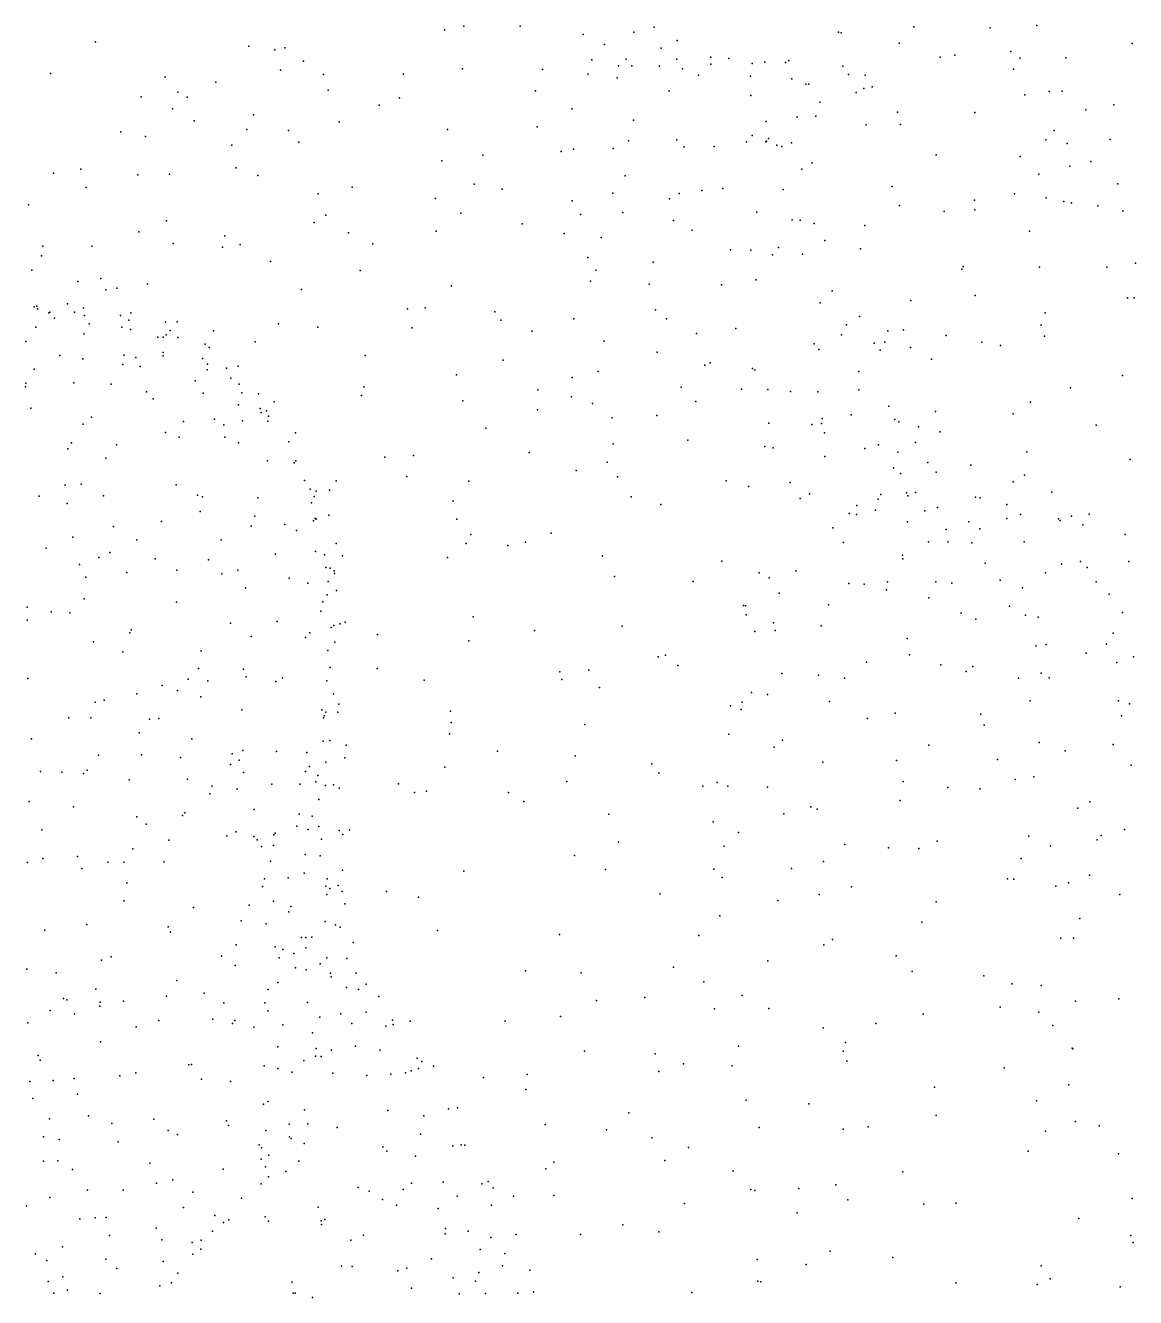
# Model space of a CAD drawing. Header units: metres. Extents: x -24.3 to 24.3, y -27.7 to 27.7.
# Drawn here: x 11.934 to 14.946, y 0.014 to 3.465 of the extents above; entities that cross this region are included whole.
import ezdxf

# ---------------------------------------------------------------- set-up
doc = ezdxf.new("R2010")
doc.units = ezdxf.units.M

msp = doc.modelspace()

# ---------------------------------------------------------------- linework, layer by layer
for p in [(13.0715, 3.4529, 5.1894), (13.1234, 3.4631, 19.9163), (13.277, 3.4632, 5.6836), (13.6402, 3.4605, 7.9967), (14.3442, 3.4615, 9.5935), (14.5516, 3.4586, 19.1318), (14.6787, 3.4649, 18.8588), (12.1243, 3.4201, 3.567), (13.4474, 3.4403, 10.7976), (13.5847, 3.447, 6.5364), (13.703, 3.4243, 7.3225), (14.1402, 3.4467, 10.2711), (14.1475, 3.4445, 17.7558), (14.3045, 3.4167, 18.2028), (12.5405, 3.4087, 19.8639), (12.6108, 3.3983, 12.4454), (12.638, 3.404, -0.3534), (13.5051, 3.4135, 9.207), (13.6594, 3.4035, 8.3085), (14.4562, 3.384, 18.83), (14.6075, 3.3944, -14.0521), (14.9368, 3.4159, -15.6448), (12.6885, 3.3676, 12.1151), (13.4714, 3.3716, 10.5311), (13.5433, 3.3553, 10.088), (13.5643, 3.3735, 19.6791), (13.5798, 3.3557, 9.6872), (13.6543, 3.3545, 10.395), (13.7016, 3.3731, 7.0315), (13.7936, 3.3595, 8.9467), (13.7943, 3.3785, 16.1455), (13.8425, 3.3755, 19.6275), (13.9061, 3.3617, 10.7829), (13.9408, 3.3651, 10.1133), (13.9965, 3.3645, 9.8845), (14.0055, 3.3698, 10.4953), (14.152, 3.3544, 9.5268), (14.4158, 3.3789, 18.5278), (14.6332, 3.3761, -13.7403), (14.7568, 3.3767, 12.0327), (12.0023, 3.3341, 19.7583), (12.3131, 3.3243, 13.1292), (12.6264, 3.344, 14.2674), (12.7434, 3.3314, 14.4715), (12.9599, 3.3324, 11.5716), (13.12, 3.3469, 19.7204), (13.3376, 3.3453, 11.0854), (13.46, 3.3327, 15.4048), (13.5394, 3.3224, -0.8477), (13.7173, 3.3468, 8.5693), (13.76, 3.3304, 7.805), (13.9014, 3.3276, 16.5598), (14.014, 3.3205, 8.9448), (14.1672, 3.3322, 11.2957), (14.213, 3.3302, 19.1209), (14.6151, 3.3459, -14.4907), (12.3476, 3.2841, 12.8421), (12.451, 3.3111, 12.6282), (12.7561, 3.2891, 4.4771), (13.3179, 3.2873, 19.5767), (13.6809, 3.2875, 19.5051), (14.0514, 3.3059, 11.0254), (14.0595, 3.3056, 17.9563), (14.1879, 3.2829, 18.9011), (14.2086, 3.2937, 11.5501), (14.2313, 3.2984, 9.2292), (14.7121, 3.2859, -13.4329), (14.7467, 3.2865, 0.8557), (12.2481, 3.2715, 19.6601), (12.3736, 3.2699, 13.665), (12.8942, 3.2486, 14.6311), (12.9488, 3.2686, 4.7791), (13.9026, 3.2749, 19.3707), (14.0894, 3.2566, 18.5937), (14.6462, 3.2771, -17.4345), (14.8876, 3.2494, -17.2202), (12.3334, 3.2388, -0.17), (12.5533, 3.2223, -18.0681), (13.4173, 3.239, 5.7392), (14.0277, 3.2158, 8.5161), (14.0792, 3.2192, 18.3133), (14.3005, 3.2297, 9.0154), (14.5097, 3.229, 11.9156), (14.811, 3.2362, 0.5672), (12.1931, 3.176, 13.2605), (12.3921, 3.2061, 12.426), (12.5353, 3.1827, 4.0882), (12.6484, 3.1801, 19.5622), (12.786, 3.2031, 11.7541), (13.0793, 3.183, 19.4463), (13.3231, 3.1896, 5.4546), (13.584, 3.2078, 6.1062), (13.9444, 3.2046, 19.0126), (14.2151, 3.1956, 8.734), (14.3081, 3.1963, 11.7323), (14.7258, 3.18, 1.1177), (12.26, 3.1633, 12.6827), (12.6759, 3.1486, 4.2686), (13.5705, 3.1521, 15.4768), (13.7018, 3.155, 11.0576), (13.8907, 3.1491, 7.3331), (13.906, 3.1667, 17.7739), (13.9434, 3.1487, 17.5502), (13.9445, 3.1507, 16.4186), (13.9502, 3.1586, 7.6227), (14.0128, 3.1465, 8.1491), (14.7027, 3.1542, -14.7119), (14.7609, 3.1448, 12.2878), (14.8773, 3.1552, -13.1451), (12.4947, 3.1398, 11.9206), (13.1754, 3.1129, -0.8508), (13.3881, 3.123, 15.1684), (13.421, 3.1292, 19.279), (13.5287, 3.1309, 11.216), (13.7213, 3.1358, 6.6337), (13.803, 3.1368, 15.8671), (13.9726, 3.1402, 11.4698), (13.9864, 3.1361, 17.2211), (14.4054, 3.1138, -1.0176), (14.6334, 3.1097, 8.8403), (12.0844, 3.0749, 19.4422), (12.5062, 3.0786, 19.4161), (13.0643, 3.0973, 14.7671), (14.041, 3.0754, 7.8092), (14.0691, 3.0926, -0.978), (14.7679, 3.0828, -13.7415), (14.8251, 3.0954, 0.3655), (12.0102, 3.0642, 13.0217), (12.2393, 3.0596, 12.3304), (12.3251, 3.0618, 12.0602), (12.5653, 3.0577, -0.4975), (13.5614, 3.0573, 18.9915), (14.6835, 3.0616, 0.5342), (12.0996, 3.0256, 3.5232), (12.7284, 3.008, 14.4931), (12.8211, 3.0263, 4.4263), (13.1516, 3.0347, 11.3308), (13.2276, 3.0205, 5.0227), (13.5279, 3.0095, 5.7325), (13.7077, 3.0092, 6.2948), (13.7696, 3.0173, 11.3877), (13.8263, 3.0226, 17.9727), (13.9899, 3.0199, 17.0096), (14.2855, 3.0276, 8.2783), (14.6178, 3.008, 1.3445), (14.8977, 3.035, 8.7658), (11.9426, 2.9785, 13.5397), (13.0468, 2.995, 19.1622), (13.4174, 2.9891, 5.4403), (13.6819, 2.9945, 18.4935), (14.3054, 2.9761, -17.6712), (14.5088, 2.9909, 8.4694), (14.7039, 2.9968, -1.0875), (14.7519, 2.9875, -17.4334), (14.7724, 2.9834, 1.5485), (14.8439, 2.9755, -14.0445), (12.317, 2.9347, -18.0485), (12.7494, 2.9503, 19.2367), (13.116, 2.956, -18.0233), (13.4404, 2.9522, -17.9747), (13.5554, 2.9575, 11.3602), (13.6923, 2.9358, 6.074), (13.9189, 2.9585, 6.9615), (14.0149, 2.9379, 16.6301), (14.0366, 2.9365, 16.4068), (14.4271, 2.9599, 12.1141), (14.5103, 2.9651, 0.8336), (14.9115, 2.9622, -13.4441), (12.242, 2.905, 19.2151), (12.7176, 2.9303, 4.2403), (12.8108, 2.9022, 11.486), (13.0491, 2.9065, 4.6341), (13.282, 2.9263, 18.8936), (13.3964, 2.9006, 18.6838), (13.7433, 2.9097, -17.9349), (14.0746, 2.9272, 11.76), (14.2119, 2.9222, 7.9903), (14.6581, 2.9069, 12.368), (11.9819, 2.8657, 12.0594), (12.1145, 2.8661, 11.8557), (12.3354, 2.8731, 11.8015), (12.4758, 2.894, 3.8315), (12.5171, 2.8702, 19.1355), (12.8772, 2.8723, 14.5765), (13.4965, 2.8899, 15.1578), (14.1033, 2.8814, 7.5094), (11.9783, 2.84, 13.8415), (12.469, 2.8637, 14.299), (13.4602, 2.8354, -1.0466), (13.8477, 2.8565, 17.6743), (13.9027, 2.8548, 6.6192), (13.9613, 2.8428, 17.16), (13.9772, 2.8625, 15.9061), (14.0429, 2.8445, 7.2002), (14.1996, 2.8586, 11.9689), (11.9514, 2.8006, 19.1503), (12.5994, 2.8245, -18.0761), (12.8424, 2.8, 18.9511), (13.4816, 2.8009, 5.2878), (13.6373, 2.8228, 18.1053), (14.4745, 2.8038, 0.5843), (14.4787, 2.8108, 12.2782), (14.6854, 2.8092, 0.2546), (14.8679, 2.809, 8.5092), (14.9462, 2.8198, -0.024), (12.0763, 2.7706, 3.4168), (12.1393, 2.7781, 14.1025), (12.2654, 2.763, -0.3812), (13.4676, 2.7707, 11.4618), (13.6266, 2.7631, 5.5732), (13.8225, 2.7616, 11.6756), (13.9156, 2.7745, 15.6501), (12.1528, 2.7473, 19.0497), (12.1826, 2.7523, 11.6653), (12.6835, 2.7488, 3.879), (13.0906, 2.7586, 4.3553), (14.1232, 2.7446, 16.5231), (14.5111, 2.7319, 0.3759), (11.958, 2.7019, 22.2685), (11.9654, 2.7035, 21.8029), (11.9671, 2.6963, 21.1363), (12.0488, 2.7098, 22.0783), (12.0919, 2.6979, 22.2936), (12.9706, 2.6958, 4.0791), (13.0193, 2.6987, 18.6204), (13.6434, 2.6931, 15.1904), (14.0905, 2.712, 6.9691), (14.3364, 2.7185, 1.2174), (14.9241, 2.7256, 1.9845), (14.9427, 2.7258, 12.6717), (11.9981, 2.685, 21.3182), (12.0006, 2.6874, 21.6345), (12.0136, 2.6705, 20.9863), (12.0678, 2.6875, 21.2005), (12.0943, 2.6783, 21.7353), (12.1927, 2.6784, 22.008), (12.2149, 2.665, 21.8894), (12.2199, 2.6852, 22.1754), (12.3141, 2.66, 22.096), (12.3463, 2.661, 11.5373), (13.208, 2.6878, 11.4636), (13.224, 2.665, 18.4587), (13.4224, 2.6692, 4.601), (13.674, 2.6687, 17.9467), (14.1974, 2.675, 16.2281), (14.7012, 2.6851, 8.3006), (11.9627, 2.6464, 20.8173), (12.0929, 2.6285, 22.5427), (12.1071, 2.6557, 21.5224), (12.1962, 2.6467, 21.1183), (12.2193, 2.6396, 22.3626), (12.316, 2.6257, 21.774), (12.3268, 2.6375, 22.2785), (12.445, 2.6361, -0.6397), (12.6207, 2.6552, 11.4341), (12.7277, 2.6466, 14.5408), (12.9823, 2.6444, 11.4022), (13.309, 2.6357, -18.0678), (13.7549, 2.6295, 5.0825), (13.8614, 2.6428, 5.9359), (14.1481, 2.6252, 16.7451), (14.1617, 2.6531, 15.9917), (14.274, 2.6362, 7.3569), (14.3163, 2.6389, 0.9161), (14.4326, 2.6236, -1.1463), (14.6903, 2.6515, 1.8679), (11.9352, 2.6071, 20.705), (12.2937, 2.6191, 21.6539), (12.3083, 2.6196, 21.4853), (12.3477, 2.6182, 21.2383), (12.422, 2.6006, 22.1207), (12.4329, 2.591, 14.3414), (12.5578, 2.6064, 3.7228), (13.5044, 2.6088, 18.1744), (14.0743, 2.6007, 6.5886), (14.2371, 2.6031, 7.1368), (14.2658, 2.6054, 12.224), (14.3356, 2.5915, 0.6652), (14.5294, 2.6056, 7.933), (14.5801, 2.597, 12.4832), (14.6989, 2.6218, -17.6242), (12.0276, 2.5698, -0.252), (12.0905, 2.5605, 22.6518), (12.2019, 2.5708, 20.8908), (12.2336, 2.5642, 18.8858), (12.3084, 2.5683, 22.5125), (12.3085, 2.5772, 21.0248), (12.4145, 2.5615, 21.4058), (12.856, 2.5691, -18.1302), (13.2305, 2.5572, 4.2177), (13.6481, 2.5788, 4.7133), (14.0867, 2.5858, 12.0904), (14.2532, 2.5837, 1.4398), (14.3922, 2.5598, -17.7913), (11.958, 2.5324, 20.5715), (12.1986, 2.545, 3.4321), (12.2459, 2.5399, 22.6158), (12.4277, 2.5309, 22.4215), (12.4279, 2.5464, 21.6845), (12.4797, 2.5355, 21.9377), (12.5114, 2.5409, 22.1843), (13.4882, 2.5262, 4.38), (13.7775, 2.5435, 11.8371), (13.7925, 2.5492, 17.6611), (13.9071, 2.5344, 5.3536), (13.9136, 2.5302, 5.5839), (14.1955, 2.5259, 6.7882), (11.9357, 2.4945, 18.8946), (12.0656, 2.4949, 22.7523), (12.1666, 2.4919, 14.2571), (12.3948, 2.5007, 22.5737), (12.4912, 2.5081, 21.2107), (12.5141, 2.4918, 21.7868), (12.8527, 2.4848, 18.58), (13.1042, 2.5167, -1.1289), (13.4178, 2.5098, 11.6638), (14.9112, 2.5151, 8.3128), (11.9344, 2.4845, 14.1753), (12.2624, 2.4707, 20.8185), (12.2806, 2.4523, 22.7151), (12.4169, 2.4675, 11.3144), (12.5213, 2.4684, 21.6266), (12.567, 2.4653, 21.985), (12.8458, 2.461, 11.4015), (13.3241, 2.4766, 14.8256), (13.4162, 2.4578, -1.2128), (13.7134, 2.4839, 4.5281), (13.8774, 2.4778, 4.8067), (13.9485, 2.4776, 15.336), (14.0099, 2.4722, 6.0825), (14.084, 2.4705, 17.1594), (14.1952, 2.4759, 16.9086), (14.7697, 2.4817, 8.107), (11.9493, 2.4262, 20.3765), (12.5121, 2.4357, 22.5076), (12.5711, 2.426, 21.3178), (12.5883, 2.4192, 18.7111), (12.6092, 2.4442, 22.1893), (13.1214, 2.4462, 18.3859), (13.3235, 2.422, 18.2898), (13.4725, 2.4391, 4.1778), (13.7529, 2.4444, -18.0306), (14.2764, 2.4317, 15.8736), (14.4034, 2.4175, 0.4241), (14.6615, 2.4429, 2.0779), (12.0907, 2.3828, 22.8644), (12.1133, 2.4023, 20.6433), (12.3631, 2.39, 3.4612), (12.4469, 2.3966, -18.1702), (12.4727, 2.3813, 22.6604), (12.5231, 2.3927, 21.0049), (12.5743, 2.4145, 21.4365), (12.5922, 2.3915, 21.7122), (12.5938, 2.4051, 22.4138), (13.5261, 2.4, 14.9996), (13.6472, 2.407, 17.8626), (13.9509, 2.3856, -1.2242), (14.0681, 2.3821, -17.9819), (14.0944, 2.3848, 5.7592), (14.0964, 2.3984, 6.2883), (14.1744, 2.4088, 1.0378), (14.2932, 2.396, 6.9626), (14.3042, 2.3896, 1.7306), (14.6139, 2.411, 0.2047), (12.3142, 2.3605, 20.7357), (12.3516, 2.3483, 22.8177), (12.4757, 2.3475, -0.8414), (12.6671, 2.3597, 22.2642), (13.1838, 2.3728, 3.8309), (14.1019, 2.3596, 4.5233), (14.3577, 2.3763, 16.0951), (14.4154, 2.3625, 7.3416), (14.8394, 2.3806, 2.2489), (12.0497, 2.3163, 14.3207), (12.059, 2.3322, 20.4914), (12.1812, 2.3272, 11.2219), (12.512, 2.333, 14.4877), (12.6489, 2.3356, 21.8057), (13.5285, 2.3297, 3.9848), (13.7316, 2.3397, 4.0889), (13.9404, 2.323, 17.4832), (13.9626, 2.3188, 4.102), (14.2121, 2.317, 5.4159), (14.2492, 2.327, 4.9857), (14.3492, 2.3338, 12.4479), (12.1523, 2.2912, 20.5602), (12.5911, 2.2838, 20.959), (12.6639, 2.2785, 21.6375), (12.6678, 2.2839, 21.4669), (12.9091, 2.2938, 18.406), (12.9872, 2.298, 3.71), (13.3008, 2.3059, 11.6534), (13.5126, 2.2805, 18.0301), (14.1035, 2.2951, 1.4697), (14.3013, 2.3075, 16.7335), (14.3823, 2.279, 4.636), (14.6513, 2.3078, 7.8619), (14.932, 2.2871, -0.0559), (13.4285, 2.2572, 3.7801), (14.2893, 2.2651, 6.7859), (14.3083, 2.2493, 4.1883), (14.4052, 2.2529, 4.3958), (14.4997, 2.2722, 15.9168), (14.6447, 2.2449, 12.7316), (12.0423, 2.2173, 3.1931), (12.0858, 2.2203, 20.411), (12.3429, 2.219, 3.32), (12.6915, 2.2307, 21.2331), (12.7774, 2.2294, -1.1533), (12.9694, 2.2411, 11.469), (13.1373, 2.2289, 14.7638), (13.5408, 2.2402, 11.8513), (13.8352, 2.2296, 15.1471), (13.8957, 2.2141, 3.8819), (14.0092, 2.2252, 12.2351), (14.6142, 2.227, 2.2796), (11.9718, 2.188, 20.1192), (12.1462, 2.1885, 23.0099), (12.401, 2.1908, 18.6145), (12.4147, 2.1864, 22.8925), (12.5648, 2.1833, 11.325), (12.7071, 2.2072, 21.8489), (12.7181, 2.1867, 22.3736), (12.7227, 2.2016, 21.9702), (12.759, 2.204, 14.5848), (13.0951, 2.1744, 18.2714), (13.5779, 2.1864, 14.9306), (14.036, 2.1813, 15.2435), (14.0613, 2.1941, 1.0354), (14.2476, 2.1797, 6.5358), (14.2549, 2.1924, 5.8169), (14.3252, 2.1965, 1.9672), (14.3284, 2.189, 5.5966), (14.3489, 2.1981, 0.4448), (14.5122, 2.1852, 4.9888), (14.5248, 2.1832, 16.3003), (14.7189, 2.1985, -17.818), (12.0476, 2.1676, 20.2617), (12.4084, 2.146, 20.691), (12.7102, 2.1698, 21.3545), (13.6581, 2.1657, 3.7427), (14.1696, 2.1413, 1.747), (14.1898, 2.1628, 6.13), (14.2404, 2.1501, 3.8374), (14.3746, 2.1478, 12.5754), (14.4089, 2.1572, 7.0632), (14.5969, 2.1656, 7.6758), (12.1736, 2.106, 20.4499), (12.3039, 2.1192, 20.5865), (12.5468, 2.1064, 3.3773), (12.5564, 2.1339, 20.8322), (12.6383, 2.1106, 22.7238), (12.7157, 2.1206, 18.4127), (12.7208, 2.1276, 22.4942), (12.7227, 2.1258, 21.7139), (12.7573, 2.1363, 22.1385), (13.1052, 2.1254, -18.1971), (14.1895, 2.1384, 17.1706), (14.3277, 2.1183, 17.0001), (14.4941, 2.1187, 7.3082), (14.5967, 2.127, 4.0174), (14.634, 2.1384, 16.0525), (14.737, 2.1265, 4.7404), (14.7416, 2.1222, 0.0676), (14.772, 2.134, 12.8787), (14.8029, 2.1104, 4.2449), (14.8199, 2.1394, 2.4496), (12.0628, 2.0765, 11.0099), (12.6694, 2.0948, 20.9698), (13.1425, 2.0843, 11.63), (13.3604, 2.0877, 3.602), (14.1246, 2.1024, -1.2967), (14.4324, 2.0972, -1.2801), (14.5241, 2.0993, 3.8043), (14.9184, 2.0836, 4.5216), (11.9906, 2.047, -0.5227), (12.2367, 2.0692, 23.0545), (12.4657, 2.0697, -18.2435), (12.7213, 2.0378, 22.5804), (12.7777, 2.0591, 22.2556), (13.1298, 2.0594, 3.5168), (13.243, 2.054, -1.4137), (13.2914, 2.0633, 14.7901), (14.1536, 2.062, 12.4459), (14.3847, 2.0639, 6.8637), (14.4376, 2.0642, 2.3036), (14.5018, 2.0617, 5.4219), (14.644, 2.064, 5.1986), (12.0812, 2.0022, 14.4699), (12.1338, 2.0219, 23.096), (12.1631, 2.0351, 20.3488), (12.2861, 2.0179, 11.1285), (12.4306, 2.0154, 20.6701), (12.6126, 2.0302, 20.8702), (12.7457, 2.029, 21.2513), (12.7942, 2.0257, 3.3997), (13.0795, 2.0214, 14.6825), (13.4999, 2.0262, 11.9454), (13.8234, 2.0117, 3.5129), (14.3136, 2.0282, 15.1653), (14.3147, 2.0179, 3.6198), (14.538, 2.0058, 0.2053), (14.7449, 2.0036, 16.2797), (14.7971, 2.011, 3.5794), (14.9281, 2.0102, 3.9253), (12.0983, 1.9684, 20.1288), (12.2099, 1.9808, 3.1657), (12.345, 1.9869, 14.4981), (12.4676, 1.9776, 18.4607), (12.5107, 1.9867, 22.908), (12.7498, 1.9948, 21.3964), (12.7613, 1.9929, 21.9642), (12.7716, 1.9855, 22.1057), (12.7725, 1.9778, 22.4012), (13.5327, 1.9702, 17.9112), (13.9253, 1.98, 12.3083), (14.0249, 1.9854, 1.65), (14.7016, 1.98, 7.7465), (14.8153, 1.9943, 15.6546), (12.5318, 1.9395, 11.2968), (12.65, 1.9655, 22.7673), (12.7006, 1.952, 21.0135), (12.7553, 1.9563, 21.5471), (13.7459, 1.9565, 12.1802), (13.9524, 1.9667, 1.3507), (14.1679, 1.9514, 17.2952), (14.2102, 1.9492, 2.0172), (14.2707, 1.9341, -18.0547), (14.2732, 1.9551, 0.4895), (14.4041, 1.9552, 6.04), (14.448, 1.9521, 12.7475), (14.5791, 1.9599, 3.5243), (14.6391, 1.9396, 15.2726), (14.8394, 1.9554, 15.914), (12.0933, 1.9095, 10.8687), (12.344, 1.9, 23.0457), (12.7412, 1.9012, 22.5659), (12.7532, 1.9206, 21.8169), (12.7787, 1.9323, 22.2384), (13.9796, 1.9243, 0.9756), (14.385, 1.9122, 6.3994), (14.8747, 1.9218, 3.3079), (11.9387, 1.887, 23.1191), (12.0044, 1.8741, 3.0424), (12.0552, 1.8717, 19.957), (12.7361, 1.876, 21.1196), (13.8824, 1.8917, -18.1549), (13.8876, 1.8904, 17.6771), (13.8901, 1.8661, 3.3249), (14.1127, 1.8932, 3.3724), (14.4727, 1.8706, 6.795), (14.6041, 1.8898, 2.6897), (14.6472, 1.8651, 16.8471), (14.9106, 1.8722, 16.1806), (11.939, 1.8516, 19.8089), (12.4905, 1.8432, 22.9472), (12.6172, 1.8479, 20.865), (12.7642, 1.8314, 22.0234), (12.7708, 1.8371, 21.5633), (12.7872, 1.8412, -18.2728), (12.8018, 1.846, 18.2523), (13.1488, 1.8605, 18.1038), (13.5529, 1.8356, 12.0996), (13.9639, 1.844, -1.4123), (14.0928, 1.8365, 12.5264), (14.5132, 1.8546, 17.0211), (14.6823, 1.8597, 2.9685), (12.2173, 1.8172, 20.1962), (12.2208, 1.8256, 11.0367), (12.5472, 1.8071, 20.7689), (12.6943, 1.8049, 20.985), (12.7058, 1.8169, 22.6892), (12.8893, 1.8129, -1.4789), (13.1375, 1.7955, 11.7964), (13.3154, 1.8233, 14.7156), (13.9133, 1.8208, 1.5334), (13.9684, 1.8233, 1.7901), (14.3269, 1.8018, 2.6364), (14.8859, 1.8161, 15.1829), (12.1194, 1.7931, 18.4565), (12.1987, 1.7655, 20.0564), (12.4115, 1.7681, -18.3167), (12.7544, 1.7688, 22.4524), (12.7735, 1.7922, 21.4068), (14.6759, 1.7822, 5.6764), (14.704, 1.7856, -1.3475), (14.8125, 1.7616, 0.0242), (14.8677, 1.7861, 16.5196), (13.6509, 1.7517, 14.7441), (13.6706, 1.7566, 17.833), (13.7044, 1.7284, 12.2821), (14.2158, 1.7375, 2.3781), (14.3325, 1.757, 0.3566), (14.4182, 1.7303, 17.2116), (14.5051, 1.7257, 0.2197), (14.8954, 1.737, 5.3761), (14.9409, 1.7516, 14.8701), (11.9408, 1.6935, 10.5615), (12.376, 1.6916, 20.4196), (12.4043, 1.7204, 23.0166), (12.5259, 1.7183, 14.557), (12.5331, 1.6974, 22.9176), (12.6321, 1.695, 22.7987), (12.7615, 1.7227, 22.2853), (12.8886, 1.7201, 11.6302), (13.3844, 1.7113, -1.6312), (13.463, 1.7158, 17.9913), (13.9862, 1.7072, 1.9897), (14.0861, 1.7025, 0.7226), (14.1565, 1.6937, 2.7928), (14.4863, 1.7123, 12.9146), (14.6287, 1.694, 6.075), (14.6897, 1.7081, 7.4692), (14.712, 1.6951, 14.8536), (12.3051, 1.6741, 20.1196), (12.3469, 1.6609, 20.2524), (12.4292, 1.6869, 20.5687), (12.6133, 1.6853, 20.8541), (12.752, 1.6871, 21.9118), (13.0161, 1.6891, 3.188), (13.3899, 1.6903, 12.0571), (13.4922, 1.6687, 3.2551), (12.1237, 1.6288, 14.5159), (12.148, 1.6346, 19.8665), (12.237, 1.6519, 19.9852), (12.4101, 1.6433, 18.3835), (12.7703, 1.6512, 21.2282), (12.7844, 1.6232, 14.6234), (13.8787, 1.6287, 3.0724), (13.904, 1.6553, 1.0616), (13.948, 1.6498, 12.5202), (14.1159, 1.6312, 12.6632), (14.6606, 1.6325, 17.0475), (14.8998, 1.6324, 7.8916), (14.9299, 1.6244, 16.6764), (12.5216, 1.6082, 20.6712), (12.7386, 1.6084, 21.0881), (12.7448, 1.5924, 22.4165), (12.7496, 1.6018, 22.0093), (12.7815, 1.6019, 21.514), (13.0872, 1.6043, 14.6584), (13.8471, 1.6195, 17.7464), (13.8766, 1.6089, 1.6196), (14.2941, 1.5995, -1.4359), (14.526, 1.5966, 6.3112), (14.908, 1.5917, 13.4779), (12.0521, 1.5863, 19.7674), (12.1116, 1.5867, 23.1435), (12.2714, 1.5826, 23.0893), (12.2963, 1.585, 3.0453), (12.7432, 1.5866, 22.1438), (13.0894, 1.5743, -1.7085), (13.4522, 1.5687, -18.2473), (14.2192, 1.5846, 14.738), (14.5359, 1.5666, 14.7428), (11.951, 1.5292, 23.1825), (12.2425, 1.5458, 19.8784), (12.3854, 1.5296, 14.5532), (12.7422, 1.5235, 3.1167), (12.7602, 1.525, 21.73), (13.0852, 1.5427, 11.8734), (13.8429, 1.5426, -1.5687), (13.9887, 1.5258, 0.8533), (14.6849, 1.5193, 0.1787), (12.1325, 1.485, 19.7549), (12.2492, 1.4858, -0.9977), (12.4949, 1.4886, 20.4098), (12.5239, 1.4978, 11.3812), (12.6159, 1.4955, 20.8511), (12.6979, 1.4927, 20.9799), (12.8048, 1.5125, -1.6002), (13.2149, 1.4961, 18.1607), (13.9656, 1.5069, 2.1624), (14.3857, 1.5121, -18.1407), (14.7548, 1.497, 7.5604), (14.8854, 1.5146, -18.0256), (12.3552, 1.4785, 23.0687), (12.4906, 1.4601, 20.2401), (12.5144, 1.4718, 22.9335), (12.7054, 1.4548, 18.3065), (12.7492, 1.4666, 21.8422), (12.8009, 1.4781, 21.4605), (13.072, 1.4529, 3.1036), (13.4262, 1.4837, 12.1878), (13.6337, 1.4615, 17.9415), (14.0974, 1.4663, 17.6835), (14.298, 1.4709, 12.9028), (14.572, 1.4735, 13.123), (14.9342, 1.4583, 14.285), (11.9749, 1.4413, 14.5355), (12.0334, 1.4388, 10.6231), (12.0915, 1.4355, 23.1823), (12.102, 1.4446, 18.4424), (12.2157, 1.4187, 23.134), (12.3745, 1.4201, 19.9002), (12.5258, 1.4382, 20.558), (12.6946, 1.4408, 22.6967), (12.728, 1.4299, 22.4794), (13.6527, 1.436, 14.5709), (14.6196, 1.4193, 7.1765), (14.6706, 1.4269, 14.4179), (12.4399, 1.4009, 23.0088), (12.5086, 1.3926, 20.0619), (12.6031, 1.4068, 22.827), (12.6796, 1.4063, -18.3448), (12.7223, 1.4126, 22.1488), (12.7482, 1.4034, 21.1032), (12.7703, 1.4049, 21.7233), (12.7854, 1.3961, 21.2357), (12.9465, 1.4074, 14.6245), (12.9896, 1.384, 18.2409), (13.0229, 1.3877, -18.3085), (13.2453, 1.3839, 12.0777), (13.4035, 1.4137, 14.594), (13.772, 1.4008, 12.5165), (13.8115, 1.4112, 2.7066), (13.8396, 1.4013, 1.7598), (13.9479, 1.3984, 14.5758), (14.3159, 1.4139, 0.4348), (14.4372, 1.3971, 17.4433), (14.5237, 1.3941, 0.3133), (11.9449, 1.3594, -0.7379), (12.4349, 1.3799, 2.9847), (12.7306, 1.365, 22.3732), (13.2868, 1.3597, -1.8785), (14.3079, 1.3625, 14.5412), (14.8217, 1.3585, 13.8733), (12.0646, 1.3454, 19.6157), (12.2365, 1.3183, 2.9144), (12.3605, 1.3213, 19.8038), (12.3667, 1.3292, -18.4504), (12.5551, 1.3379, 20.4672), (12.6769, 1.3254, 20.9277), (12.712, 1.3195, 22.6242), (13.5172, 1.3248, 12.3336), (13.9924, 1.326, 12.7356), (14.0652, 1.3452, -1.5817), (14.0825, 1.3388, 0.7292), (14.7894, 1.3413, 17.1424), (11.9792, 1.2823, 23.2696), (12.2616, 1.2978, 23.1422), (12.5049, 1.2775, -1.4479), (12.6704, 1.2925, 22.7505), (12.7014, 1.2839, 2.9932), (12.73, 1.2915, 22.1621), (12.7858, 1.2808, 21.6693), (12.8137, 1.2824, 21.4622), (13.8002, 1.304, 17.9094), (14.9166, 1.2837, 5.8377), (12.3236, 1.2548, 11.2725), (12.4804, 1.2668, 22.9962), (12.5542, 1.2647, 11.5253), (12.5635, 1.2553, 22.9122), (12.608, 1.2689, 20.3147), (12.6115, 1.2739, 20.1644), (12.7372, 1.2577, 21.0886), (12.7953, 1.2701, 21.2718), (13.5431, 1.2491, 14.5451), (13.8692, 1.2757, 1.2021), (14.1573, 1.2428, 14.4102), (14.4077, 1.2522, -1.5349), (14.6567, 1.2656, 13.5222), (14.8418, 1.2552, 7.7814), (14.8527, 1.2671, -1.478), (12.076, 1.2102, 23.2685), (12.2257, 1.231, 11.0165), (12.5752, 1.2372, 20.0003), (12.6078, 1.24, 14.5996), (12.6929, 1.2156, 20.9812), (12.7344, 1.2119, 22.0623), (13.4241, 1.213, -18.285), (13.8305, 1.2387, 1.9078), (14.2758, 1.2338, 13.0155), (14.3579, 1.2318, 14.2749), (14.715, 1.2395, 7.3589), (11.9397, 1.1939, 19.506), (11.9817, 1.2046, 14.5802), (12.0876, 1.1781, 19.5509), (12.1579, 1.1949, 18.421), (12.2013, 1.1948, 23.2128), (12.3112, 1.1955, 19.665), (12.5989, 1.1977, 20.6539), (13.5085, 1.1749, 2.8625), (13.8023, 1.1758, 2.3539), (14.013, 1.1776, -18.2288), (14.0995, 1.1966, 12.8823), (14.6356, 1.205, 13.8423), (12.2093, 1.1391, 14.5967), (12.5832, 1.1494, 19.908), (12.647, 1.1522, 20.334), (12.6907, 1.1652, 22.732), (12.7531, 1.1501, 22.3764), (12.7949, 1.1733, 11.7872), (13.1238, 1.1703, 2.9506), (13.8243, 1.1536, 12.6678), (14.5992, 1.1493, 0.3698), (14.616, 1.149, 6.8081), (14.821, 1.1595, 6.0847), (12.5773, 1.129, 22.9179), (12.7492, 1.1296, 21.1395), (12.7519, 1.1068, 22.2303), (12.7601, 1.1234, 22.4979), (12.7832, 1.132, 21.7758), (12.7933, 1.1154, 21.3073), (12.9143, 1.1155, 2.9919), (13.6558, 1.1095, -1.9148), (14.0881, 1.1073, 17.8709), (14.1756, 1.1276, 0.6785), (14.7303, 1.1301, 17.3539), (14.7647, 1.1388, 7.548), (14.9039, 1.1072, 17.2022), (12.2026, 1.0897, 19.5543), (12.3906, 1.0717, 19.638), (12.5413, 1.0784, 2.8673), (12.6076, 1.089, 20.7604), (12.6541, 1.0745, 20.4767), (12.8011, 1.0823, 21.4501), (13.001, 1.1003, 14.567), (13.9753, 1.0906, 0.9646), (14.4055, 1.0877, 13.2925), (12.5193, 1.0356, 22.9951), (12.6492, 1.0604, 20.8856), (13.8181, 1.049, 18.0307), (14.7952, 1.0419, -18.1568), (11.9867, 1.0101, 19.4788), (12.1007, 1.0259, 10.7578), (12.3216, 1.0195, 23.1702), (12.328, 1.0049, 18.3956), (12.5874, 1.0279, 19.7951), (12.7472, 1.0343, 22.5877), (12.7755, 1.0251, 22.0461), (12.7883, 1.0182, 21.8319), (13.0527, 1.0098, 18.2508), (14.3662, 1.0323, 14.147), (12.5057, 0.9711, -18.4651), (12.6834, 0.9904, 20.0032), (12.6951, 0.9904, 22.7454), (12.7112, 0.9917, 20.2733), (12.8236, 0.9767, 21.5826), (13.3831, 0.999, 18.2025), (13.7612, 0.9957, 2.0962), (14.1002, 0.9708, 12.975), (14.1244, 0.9856, 14.2732), (14.7436, 0.9892, 7.3889), (14.7779, 0.9892, 6.2506), (12.1674, 0.9379, -1.0907), (12.466, 0.9396, 19.6566), (12.6122, 0.965, 14.5521), (12.6232, 0.9355, 20.8298), (12.6325, 0.9582, 22.8552), (12.663, 0.947, 20.5807), (12.6949, 0.963, 20.464), (12.7521, 0.9356, 18.3276), (12.8062, 0.9333, -18.3676), (14.2966, 0.941, 17.8497), (11.9383, 0.9045, -0.9036), (12.1409, 0.9294, 23.2865), (12.5033, 0.9144, 23.0132), (12.667, 0.908, 19.893), (12.6958, 0.9028, 21.0584), (12.7342, 0.9191, 20.1055), (13.2909, 0.9002, 14.5023), (13.6927, 0.9105, 14.407), (13.9484, 0.9275, 1.1201), (14.34, 0.8988, 13.8594), (12.0177, 0.8943, 19.4756), (12.3451, 0.874, 19.564), (12.6187, 0.8685, 20.7076), (12.7617, 0.8941, 21.1663), (12.7641, 0.884, 11.8863), (12.8321, 0.8936, 22.175), (12.8586, 0.8639, 21.5393), (13.4422, 0.8945, 12.4561), (13.7745, 0.8699, -18.2373), (14.5344, 0.887, 0.5198), (14.6101, 0.8649, 6.9127), (12.1253, 0.8505, 2.7126), (12.3171, 0.8311, 11.4424), (12.4196, 0.84, 23.0902), (12.5929, 0.8492, 22.9179), (12.8054, 0.8553, 22.3929), (12.8382, 0.8499, 21.3782), (12.8933, 0.8305, 21.8477), (13.8785, 0.833, 1.4262), (14.6904, 0.8608, 6.5075), (12.0381, 0.8253, 10.6746), (12.047, 0.8213, 23.3209), (12.1364, 0.8044, 11.0145), (12.1369, 0.8154, 19.4864), (12.2006, 0.8177, 23.2581), (12.4725, 0.8133, 19.6274), (12.5836, 0.8137, 11.7638), (12.6998, 0.8145, -1.8719), (13.4839, 0.8201, -2.1848), (13.6149, 0.8281, 18.243), (13.8036, 0.7968, 1.8265), (13.9514, 0.7979, -1.94), (14.579, 0.8014, -18.2082), (14.7831, 0.8177, 7.6323), (14.9012, 0.8245, 0.321), (12.0014, 0.793, -18.7561), (12.0676, 0.7833, 14.6609), (12.2962, 0.7656, 23.1933), (12.4429, 0.7693, -1.4931), (12.5023, 0.7657, 14.5609), (12.5919, 0.7912, 19.7629), (12.7334, 0.7748, 20.1041), (12.7901, 0.7838, 21.2665), (12.8585, 0.7883, 22.3086), (12.9302, 0.7661, 18.3575), (12.9778, 0.764, 12.1192), (13.2363, 0.7633, 2.8483), (13.3864, 0.7763, 18.2817), (14.3699, 0.7823, 13.5132), (14.6836, 0.7883, 17.6488), (11.941, 0.7588, 10.4697), (12.235, 0.7481, 19.5164), (12.4963, 0.7573, 23.0185), (12.5537, 0.7473, 2.8433), (12.6323, 0.7539, 20.9105), (12.7128, 0.7324, 22.746), (12.8199, 0.7569, 22.4767), (12.9123, 0.7501, 22.172), (12.9321, 0.7547, 21.6868), (14.0991, 0.7458, 14.142), (14.2416, 0.7573, 0.7866), (14.7215, 0.7518, 7.2122), (12.1382, 0.708, 23.3031), (12.6189, 0.6943, 20.6945), (12.8295, 0.6958, 2.9163), (13.8688, 0.6957, 14.2241), (14.1596, 0.7053, 18.0413), (14.7741, 0.6907, 6.3801), (11.9685, 0.6705, 23.3658), (11.9741, 0.6578, 19.4923), (12.6901, 0.6566, 19.9998), (12.7213, 0.6689, 20.1664), (12.723, 0.6895, 20.3466), (12.737, 0.6682, 18.4233), (12.7651, 0.6848, 14.5202), (12.8956, 0.6853, 21.394), (12.9968, 0.6634, 21.7336), (13.4509, 0.6818, 12.5555), (13.6425, 0.675, 2.4862), (14.1528, 0.6822, 13.2201), (14.7759, 0.6887, 0.455), (12.2343, 0.6239, 11.3226), (12.3774, 0.645, 19.5853), (12.3849, 0.6464, 11.6358), (12.582, 0.6425, 22.9252), (12.6196, 0.6353, 19.8267), (12.6577, 0.625, 20.9511), (12.7687, 0.6223, 22.6435), (12.9659, 0.623, 22.1812), (12.9811, 0.6293, 21.5239), (13.0009, 0.6352, 22.0048), (13.0094, 0.6543, 21.8597), (13.0412, 0.6416, -2.2853), (13.6532, 0.6272, 12.7439), (13.7193, 0.6479, 2.2178), (13.8515, 0.6426, 1.6789), (14.1631, 0.6553, 13.9027), (14.5898, 0.6373, 0.5907), (11.9459, 0.6002, 14.6931), (12.0093, 0.6026, -1.0318), (12.0663, 0.6081, 18.5642), (12.1901, 0.615, 19.5326), (12.4121, 0.6066, 23.0978), (12.4909, 0.5999, 19.7019), (12.8603, 0.6166, 21.2683), (12.9261, 0.6194, 22.3266), (13.1769, 0.611, 12.354), (13.2958, 0.6191, 14.366), (14.7656, 0.5906, 17.7097), (11.9543, 0.5541, 23.3944), (12.0758, 0.5653, 23.3446), (13.2924, 0.5781, 18.3924), (14.4011, 0.5849, 0.7294), (12.5803, 0.5381, -18.503), (12.593, 0.5461, 20.7482), (12.6911, 0.5235, 20.0943), (12.9178, 0.5212, 22.4327), (13.0822, 0.5259, 21.7293), (13.1062, 0.5281, 2.9053), (13.8902, 0.549, 12.9622), (14.0602, 0.5395, 1.1476), (14.6771, 0.5478, 6.6577), (11.9998, 0.4983, 2.5942), (12.1058, 0.5066, 19.547), (12.1685, 0.4863, 14.6631), (12.2826, 0.4976, 11.4982), (12.4799, 0.4936, 23.0523), (12.65, 0.4846, 20.4186), (12.7006, 0.4847, 22.7913), (13.0157, 0.5071, 22.1777), (13.3443, 0.4837, 2.7705), (13.5714, 0.5153, -2.3562), (14.4053, 0.5079, 18.0206), (14.7834, 0.491, 7.5944), (11.9837, 0.45, 11.069), (12.322, 0.4673, 19.6462), (12.347, 0.4565, 23.1938), (12.4857, 0.4805, 18.5759), (12.5864, 0.4666, 22.9436), (12.6508, 0.4502, 20.2942), (12.7803, 0.4748, 22.6881), (13.0062, 0.4569, 22.2854), (13.511, 0.4692, 14.2494), (13.9252, 0.4752, 1.41), (14.1533, 0.4702, 13.4586), (14.2212, 0.4768, -18.1553), (14.7022, 0.4656, 7.0479), (14.8472, 0.4799, -1.7803), (12.026, 0.4428, 23.3879), (12.1859, 0.4362, 19.6186), (12.5689, 0.4284, 2.8316), (12.5745, 0.4201, 20.7806), (12.6552, 0.4449, 14.5276), (12.691, 0.432, 20.9833), (12.9036, 0.423, 22.5184), (13.0938, 0.4255, 22.0909), (13.1164, 0.4281, 21.9627), (13.1269, 0.4271, 21.5929), (13.6338, 0.4473, 2.5205), (13.7332, 0.4208, -18.1447), (11.9834, 0.384, 18.7213), (12.0227, 0.385, -18.9106), (12.5738, 0.3892, 20.5786), (12.5947, 0.3999, 20.0348), (12.6765, 0.3836, 22.8538), (12.9147, 0.4108, 2.8837), (12.9929, 0.3971, 21.2623), (13.3676, 0.3814, 18.4957), (13.6687, 0.3858, 12.8451), (14.6551, 0.4107, 0.6695), (14.8995, 0.4036, 17.72), (12.0624, 0.3612, 19.635), (12.2715, 0.3786, 23.2653), (12.4711, 0.3622, 23.1008), (12.5855, 0.3687, -1.7897), (12.641, 0.3558, 20.9029), (13.3463, 0.3634, 12.5954), (13.8541, 0.358, 1.7504), (14.3149, 0.3551, 0.9538), (12.2901, 0.3244, 2.7431), (12.3342, 0.3333, 18.6886), (12.574, 0.322, 20.4232), (12.594, 0.3413, 20.2966), (12.8373, 0.3127, 21.0602), (12.982, 0.3244, 22.4309), (13.0676, 0.327, 22.247), (13.1726, 0.3225, 21.9654), (13.1901, 0.3287, 21.7525), (13.2037, 0.3117, 21.6254), (14.1326, 0.3194, 1.2114), (12.0008, 0.2849, 23.4421), (12.1031, 0.3053, -1.1681), (12.1998, 0.3054, 19.724), (12.3882, 0.2995, 19.8058), (12.5207, 0.2838, 20.5395), (12.8673, 0.3028, 22.619), (12.9031, 0.2802, 14.486), (12.9591, 0.3065, -18.2671), (13.1061, 0.2889, 2.8915), (13.2581, 0.2891, 14.3094), (13.3681, 0.2909, -2.6775), (13.9024, 0.3071, -2.273), (13.913, 0.3042, 1.5451), (14.0325, 0.3097, 13.3706), (14.1655, 0.2788, 18.2564), (14.9369, 0.2828, 6.1674), (11.9374, 0.2625, 19.7372), (12.3634, 0.2577, 14.6051), (12.7289, 0.2592, 20.9722), (12.9412, 0.2648, 22.5271), (13.0543, 0.2553, 12.4015), (13.1992, 0.2642, 21.5003), (13.7229, 0.2688, 2.2114), (14.028, 0.2437, 13.7183), (14.3719, 0.2674, -2.0093), (14.4595, 0.2696, 18.1187), (12.0817, 0.2276, 19.7682), (12.1232, 0.2302, 23.3952), (12.1533, 0.2313, 11.4685), (12.4479, 0.2362, 20.051), (12.4713, 0.2176, 20.3927), (12.4862, 0.2249, 20.7706), (12.5847, 0.233, 23.003), (12.5936, 0.2206, 2.9132), (12.7365, 0.2223, 12.1491), (12.738, 0.2118, 18.7001), (12.7467, 0.2257, 22.8111), (13.5556, 0.2115, 2.659), (14.7927, 0.2283, 6.5243), (12.1629, 0.1821, 19.8429), (12.2893, 0.2024, 19.8976), (12.4418, 0.1938, 23.1781), (12.8516, 0.1834, 22.6767), (13.0735, 0.1871, 21.2175), (13.0743, 0.2009, 22.3197), (13.1359, 0.1943, 22.1739), (13.1969, 0.177, 22.0497), (13.2662, 0.1847, 18.6325), (13.4404, 0.185, 12.7363), (13.6526, 0.1919, 18.5035), (14.9338, 0.1821, -1.9053), (12.0351, 0.1512, 19.8565), (12.3044, 0.1705, 11.7022), (12.387, 0.1629, -1.5386), (12.4105, 0.145, 20.6613), (12.4113, 0.1697, 20.1827), (12.8173, 0.1697, 2.9721), (13.1682, 0.1445, 21.3227), (14.1173, 0.1399, 1.3906), (14.9401, 0.1631, 7.9353), (11.9613, 0.1327, 23.5021), (11.9922, 0.1139, 11.3355), (12.1525, 0.1178, 19.9544), (12.3079, 0.1113, 20.103), (12.3888, 0.1312, 20.4367), (13.0358, 0.1193, 22.4), (13.2349, 0.1329, 21.9445), (13.9199, 0.1167, 1.7554), (14.2873, 0.1225, 1.1952), (12.0356, 0.0698, 2.54), (12.1825, 0.0922, 18.8685), (12.3479, 0.0804, 20.5593), (12.7917, 0.0993, 22.7753), (12.8205, 0.0978, 21.0013), (12.9449, 0.0865, 21.0657), (12.9694, 0.0932, 22.4982), (13.1647, 0.0821, 2.9971), (13.2285, 0.0997, -18.0623), (13.303, 0.0885, 21.5775), (14.0522, 0.1031, 18.4033), (14.69, 0.1002, 18.0483), (11.996, 0.0577, 20.0087), (12.2991, 0.0454, 20.6665), (12.3306, 0.0535, -18.6446), (12.6577, 0.0553, 22.9416), (12.9822, 0.0395, 14.4254), (13.095, 0.0669, 12.5034), (13.1557, 0.0581, 22.2196), (13.9217, 0.0586, -2.4416), (13.9295, 0.0566, 13.4069), (14.4588, 0.0539, 1.0672), (14.6794, 0.0494, 6.9231), (14.7145, 0.0642, 6.6939), (14.9041, 0.0427, 0.8332), (12.0111, 0.0253, -18.9321), (12.0488, 0.0342, 23.4582), (12.1374, 0.0249, 20.1345), (12.661, 0.0256, 20.9146), (12.6662, 0.0254, -18.355), (12.7131, 0.0138, 12.2174), (13.1113, 0.0238, 21.1569), (13.1828, 0.0247, 21.2606), (13.2699, 0.0256, 21.3868), (13.3131, 0.0295, 21.7843), (13.7423, 0.0277, 2.399)]:
    msp.add_point(p)

doc.saveas('drawing.dxf')
